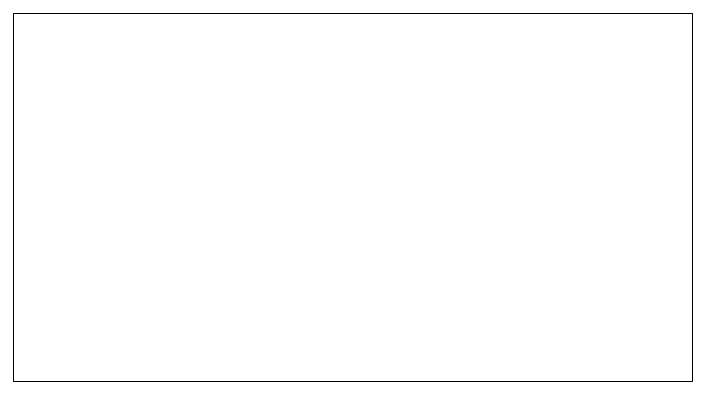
# Model space of a CAD drawing. Header units: inches. Extents: x 2.74 to 4.68, y -5.91 to -4.86.
import ezdxf

# ---------------------------------------------------------------- set-up
doc = ezdxf.new("R2010")
doc.units = ezdxf.units.IN
doc.header["$MEASUREMENT"] = 0
doc.layers.add('logo', color=7, linetype='Continuous')

msp = doc.modelspace()

# ---------------------------------------------------------------- linework, layer by layer
at = {"layer": 'logo', "lineweight": 0}
msp.add_lwpolyline([(4.6781, -5.9085), (2.7439, -5.9085), (2.7439, -4.8599), (4.6781, -4.8599), (4.6781, -5.9085)], dxfattribs=at)

doc.saveas('drawing.dxf')
